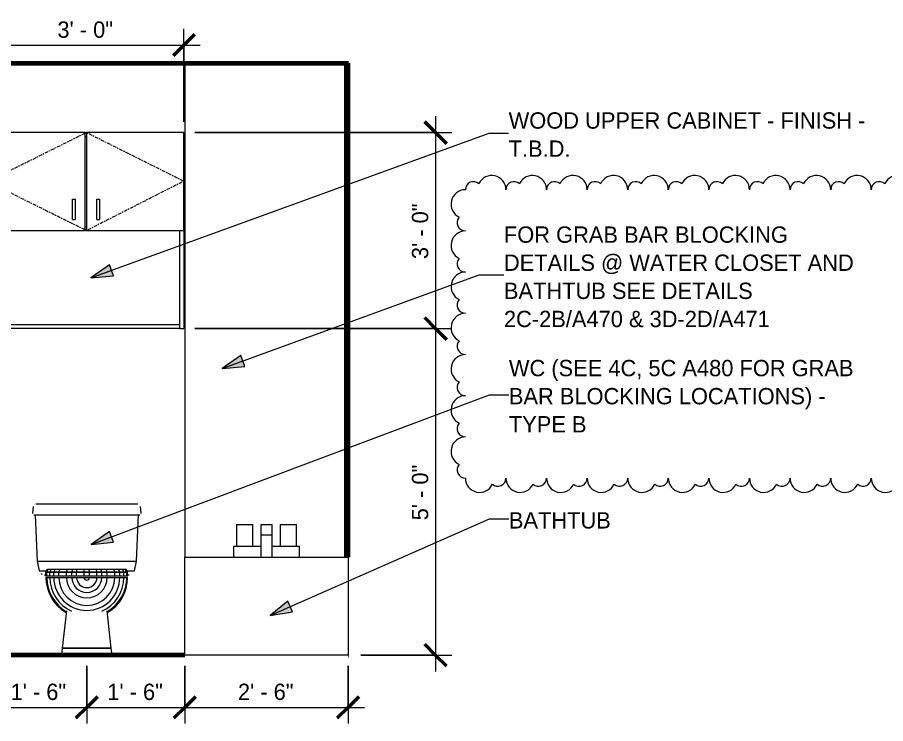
# Model space of a CAD drawing. Header units: inches. Extents: x -3861 to -1440, y -29 to 12117.
# Drawn here: x -1773.5 to -1614.1, y -12.6 to 117.2 of the extents above; entities that cross this region are included whole.
import ezdxf

# ---------------------------------------------------------------- set-up
doc = ezdxf.new("R2010")
doc.units = ezdxf.units.IN
doc.header["$MEASUREMENT"] = 0
doc.linetypes.add('Center', pattern=[1.25, 0.25, -0.1875, 0.625, -0.1875])
for name, color, linetype, lineweight in [('0-6', 130, 'Continuous', 5), ('A-ANNO-DIMS', 211, 'Continuous', 9), ('A-ANNO-DIMS-32', 211, 'Continuous', 9), ('A-ANNO-NOTE', 131, 'Continuous', 9), ('A-FLOR-2', 7, 'Continuous', 70), ('A-WALL', 113, 'Continuous', 18), ('A-WALL-3', 113, 'Continuous', 70), ('G-ANNO-REVC', 71, 'Continuous', 20), ('G-ANNO-TEXT', 231, 'Continuous', 9), ('I-WALL-1', 7, 'Continuous', 70), ('P-SANR-FIXT', 6, 'Continuous', 9), ('Q-CASE', 31, 'Continuous', 9), ('Q-CASE-2', 31, 'Center', 9)]:
    doc.layers.add(name, color=color, linetype=linetype, lineweight=lineweight)
doc.styles.add('Century Gothic', font='ufonts.com_century-gothic.ttf', dxfattribs={"height": 3})
doc.dimstyles.new('OD_1__HACK_1', dxfattribs={"dimscale": 12, "dimtxt": 3.132505, "dimasz": 0.333333, "dimexe": 0.25, "dimexo": 0.166667, "dimgap": 0.041667, "dimtad": 1, "dimdec": 0, "dimzin": 3, "dimdsep": 46, "dimlunit": 4, "dimtxsty": 'Century Gothic', "dimblk1": 'OBLIQUE', "dimblk2": 'OBLIQUE', "dimsah": 1, "dimcen": 0.09, "dimdle": 0.25, "dimazin": 0, "dimtfac": 1, "dimtdec": 4, "dimtix": 1, "dimtmove": 0, "dimatfit": 3, "dimfxl": 1, "dimtvp": 1, "dimtfill": 1, "dimfrac": 2, "dimtolj": 1, "dimtzin": 0, "dimarcsym": 2})
doc.dimstyles.new('OD_1__HACK_2', dxfattribs={"dimscale": 12, "dimtxt": 3.132505, "dimasz": 0.333333, "dimexe": 0.25, "dimexo": 0.166667, "dimgap": 0.041667, "dimtad": 1, "dimdec": 0, "dimzin": 3, "dimdsep": 46, "dimlunit": 4, "dimtxsty": 'Century Gothic', "dimblk1": 'OBLIQUE', "dimblk2": 'OBLIQUE', "dimsah": 1, "dimcen": 0.09, "dimdle": 0.25, "dimazin": 0, "dimtfac": 1, "dimtdec": 4, "dimtix": 1, "dimtmove": 0, "dimatfit": 3, "dimfxl": 1, "dimtvp": 1, "dimtfill": 1, "dimfrac": 2, "dimtolj": 1, "dimtzin": 0, "dimarcsym": 2})

# ---------------------------------------------------------------- blocks, each defined once
blk = doc.blocks.new('CTR - 1st Phase - Shell_rvt-9-1ST FLOOR - 1BD B_ C - ADA TYPE B - OPTION A - BATH LAV WALL')
at = {"layer": 'A-FLOR-2'}
for p, q in [((-10586.56, 108.75), (-10458.05, 108.75)), ((-10488.13, 0), (-10586.56, 0)), ((-10458.05, 0), (-10458.13, 0))]:
    blk.add_line(p, q, dxfattribs=at)
blk = doc.blocks.new('CTR - 1st Phase - Common Walls_rvt-8-1ST FLOOR - 1BD B_ C - ADA TYPE B - OPTION A - BATH LAV WALL')
at = {"layer": 'I-WALL-1'}
for p, q in [((-10458.16, 108.76), (-10458.16, 18)), ((-10458.13, 0), (-10458.05, 0))]:
    blk.add_line(p, q, dxfattribs=at)
blk = doc.blocks.new('Toilet-Domestic-3D - Toilet-Domestic-3D-1352612-1ST FLOOR - 1BD B_ C - ADA TYPE B - OPTION A - BATH LAV WALL')
at = {"layer": 'P-SANR-FIXT'}
for p, q in [((-10516, 27.29), (-10516.11, 26.02)), ((-10515.13, 27.75), (-10515.13, 27.72)), ((-10499.88, 27.75), (-10512.38, 27.75)), ((-10496.15, 26.02), (-10496.27, 27.29)), ((-10515.63, 25.75), (-10515.24, 17.25)), ((-10512.38, 25.75), (-10499.88, 25.75)), ((-10497.02, 17.25), (-10496.63, 25.75)), ((-10515.24, 17.25), (-10514.88, 15.49)), ((-10515.24, 17.25), (-10512.38, 17.25)), ((-10512.38, 17.25), (-10499.88, 17.25)), ((-10499.88, 17.25), (-10497.02, 17.25)), ((-10497.38, 15.49), (-10497.02, 17.25)), ((-10514.88, 15.49), (-10513.52, 15.49)), ((-10513.63, 15.25), (-10513.38, 15.75)), ((-10513.63, 15.25), (-10513.46, 15.25)), ((-10513.63, 14.5), (-10513.63, 15.25)), ((-10513.46, 15.24), (-10513.63, 15.24)), ((-10513.46, 14.5), (-10513.63, 14.5)), ((-10512.92, 15.24), (-10513.46, 15.24)), ((-10513.46, 14.5), (-10513.46, 15.24)), ((-10512.92, 14.5), (-10513.46, 14.5)), ((-10513.45, 15.25), (-10513.21, 15.75)), ((-10513.45, 15.25), (-10512.92, 15.25)), ((-10513.38, 15.75), (-10513.21, 15.75)), ((-10513.21, 15.75), (-10512.68, 15.75)), ((-10512.92, 15.25), (-10512.68, 15.75)), ((-10512.92, 15.25), (-10512.19, 15.25)), ((-10512.92, 14.5), (-10512.92, 15.25)), ((-10512.19, 15.24), (-10512.92, 15.24)), ((-10512.19, 14.5), (-10512.92, 14.5)), ((-10512.68, 15.75), (-10511.96, 15.75)), ((-10512.19, 15.25), (-10511.96, 15.75)), ((-10512.19, 15.25), (-10511.26, 15.25)), ((-10512.19, 14.5), (-10512.19, 15.25)), ((-10511.26, 15.24), (-10512.19, 15.24)), ((-10511.26, 14.5), (-10512.19, 14.5)), ((-10511.96, 15.75), (-10511.04, 15.75)), ((-10511.26, 15.25), (-10511.04, 15.75)), ((-10511.26, 15.25), (-10509.87, 15.25)), ((-10509.87, 15.24), (-10511.26, 15.24)), ((-10511.26, 14.5), (-10511.26, 15.24)), ((-10509.87, 14.5), (-10511.26, 14.5)), ((-10511.04, 15.75), (-10509.68, 15.75)), ((-10509.87, 15.25), (-10509.68, 15.75)), ((-10509.87, 15.25), (-10508.87, 15.25)), ((-10508.87, 15.24), (-10509.87, 15.24)), ((-10509.87, 14.5), (-10509.87, 15.24)), ((-10508.87, 14.5), (-10509.87, 14.5)), ((-10509.68, 15.75), (-10508.72, 15.75)), ((-10508.87, 15.25), (-10508.72, 15.75)), ((-10508.87, 15.25), (-10508, 15.25)), ((-10508.87, 14.5), (-10508.87, 15.25)), ((-10508, 15.24), (-10508.87, 15.24)), ((-10508, 14.5), (-10508.87, 14.5)), ((-10508.72, 15.75), (-10507.9, 15.75)), ((-10508, 15.25), (-10507.9, 15.75)), ((-10508, 15.25), (-10506.63, 15.25)), ((-10506.63, 15.24), (-10508, 15.24)), ((-10508, 14.5), (-10508, 15.24)), ((-10506.63, 14.5), (-10508, 14.5)), ((-10507.9, 15.75), (-10506.59, 15.75)), ((-10506.63, 15.25), (-10506.59, 15.75)), ((-10506.63, 15.25), (-10505.63, 15.25)), ((-10505.63, 15.24), (-10506.63, 15.24)), ((-10506.63, 14.5), (-10506.63, 15.24)), ((-10505.63, 14.5), (-10506.63, 14.5)), ((-10506.59, 15.75), (-10505.67, 15.75)), ((-10505.63, 15.25), (-10505.67, 15.75)), ((-10505.67, 15.75), (-10504.36, 15.75)), ((-10505.63, 15.25), (-10504.26, 15.25)), ((-10504.26, 15.24), (-10505.63, 15.24)), ((-10505.63, 14.5), (-10505.63, 15.24)), ((-10504.26, 14.5), (-10505.63, 14.5)), ((-10504.26, 15.25), (-10504.36, 15.75)), ((-10504.36, 15.75), (-10503.54, 15.75)), ((-10504.26, 15.25), (-10503.39, 15.25)), ((-10504.26, 14.5), (-10504.26, 15.25)), ((-10503.39, 15.24), (-10504.26, 15.24)), ((-10503.39, 14.5), (-10504.26, 14.5)), ((-10503.39, 15.25), (-10503.54, 15.75)), ((-10503.54, 15.75), (-10502.58, 15.75)), ((-10503.39, 15.25), (-10502.39, 15.25)), ((-10503.39, 14.5), (-10503.39, 15.25)), ((-10502.39, 15.24), (-10503.39, 15.24)), ((-10502.39, 14.5), (-10503.39, 14.5)), ((-10502.39, 15.25), (-10502.58, 15.75)), ((-10502.58, 15.75), (-10501.22, 15.75)), ((-10502.39, 15.25), (-10501.01, 15.25)), ((-10502.39, 14.5), (-10502.39, 15.25)), ((-10501, 15.24), (-10502.39, 15.24)), ((-10501, 14.5), (-10502.39, 14.5)), ((-10501.01, 15.25), (-10501.22, 15.75)), ((-10501.22, 15.75), (-10500.3, 15.75)), ((-10501, 15.25), (-10500.07, 15.25)), ((-10500.07, 15.24), (-10501, 15.24)), ((-10501, 14.5), (-10501, 15.24)), ((-10500.07, 14.5), (-10501, 14.5)), ((-10500.07, 15.25), (-10500.3, 15.75)), ((-10500.3, 15.75), (-10499.58, 15.75)), ((-10500.07, 15.25), (-10499.34, 15.25)), ((-10500.07, 14.5), (-10500.07, 15.25)), ((-10499.34, 15.24), (-10500.07, 15.24)), ((-10499.34, 14.5), (-10500.07, 14.5)), ((-10499.34, 15.25), (-10499.58, 15.75)), ((-10499.58, 15.75), (-10499.05, 15.75)), ((-10499.34, 15.25), (-10498.8, 15.25)), ((-10498.8, 15.24), (-10499.34, 15.24)), ((-10499.34, 14.5), (-10499.34, 15.24)), ((-10498.8, 14.5), (-10499.34, 14.5)), ((-10498.81, 15.25), (-10499.05, 15.75)), ((-10499.05, 15.75), (-10498.88, 15.75)), ((-10498.63, 15.25), (-10498.88, 15.75)), ((-10498.8, 15.25), (-10498.63, 15.25)), ((-10498.8, 14.5), (-10498.8, 15.25)), ((-10498.63, 15.24), (-10498.8, 15.24)), ((-10498.63, 14.5), (-10498.8, 14.5)), ((-10498.74, 15.49), (-10497.38, 15.49)), ((-10498.63, 14.5), (-10498.63, 15.25)), ((-10513.63, 14.25), (-10513.46, 14.25)), ((-10513.46, 14.25), (-10512.92, 14.25)), ((-10512.92, 14.25), (-10512.19, 14.25)), ((-10512.19, 14.25), (-10511.26, 14.25)), ((-10511.26, 14.25), (-10509.87, 14.25)), ((-10509.87, 14.25), (-10508.87, 14.25)), ((-10508.87, 14.25), (-10508, 14.25)), ((-10508, 14.25), (-10506.63, 14.25)), ((-10506.63, 14.25), (-10506.13, 14.25)), ((-10506.13, 14.25), (-10505.63, 14.25)), ((-10505.63, 14.25), (-10504.26, 14.25)), ((-10504.26, 14.25), (-10503.39, 14.25)), ((-10503.39, 14.25), (-10502.39, 14.25)), ((-10502.39, 14.25), (-10501, 14.25)), ((-10501, 14.25), (-10500.07, 14.25)), ((-10500.07, 14.25), (-10499.34, 14.25)), ((-10499.34, 14.25), (-10498.8, 14.25)), ((-10498.8, 14.25), (-10498.63, 14.25)), ((-10509.88, 8.12), (-10510.63, 1.25)), ((-10509, 8.12), (-10509.02, 8.12)), ((-10503.24, 8.12), (-10503.26, 8.12)), ((-10501.63, 1.25), (-10502.38, 8.12)), ((-10510.63, 1.25), (-10510.77, 0)), ((-10510.41, 1.25), (-10510.63, 1.25)), ((-10510.63, 1.25), (-10510.41, 1.25)), ((-10509.77, 1.25), (-10510.41, 1.25)), ((-10510.41, 1.25), (-10509.77, 1.25)), ((-10508.78, 1.25), (-10509.77, 1.25)), ((-10509.77, 1.25), (-10508.78, 1.25)), ((-10507.52, 1.25), (-10508.78, 1.25)), ((-10508.78, 1.25), (-10507.52, 1.25)), ((-10506.13, 1.25), (-10507.52, 1.25)), ((-10507.52, 1.25), (-10506.13, 1.25)), ((-10504.74, 1.25), (-10506.13, 1.25)), ((-10506.13, 1.25), (-10501.85, 1.25)), ((-10503.49, 1.25), (-10504.74, 1.25)), ((-10502.49, 1.25), (-10503.49, 1.25)), ((-10501.85, 1.25), (-10502.49, 1.25)), ((-10501.63, 1.25), (-10501.85, 1.25)), ((-10501.85, 1.25), (-10501.63, 1.25)), ((-10501.49, 0), (-10501.63, 1.25))]:
    blk.add_line(p, q, dxfattribs=at)
at = {"layer": 'P-SANR-FIXT', "flags": 128}
for points in [[(-10512.38, 27.75), (-10512.5, 27.75), (-10512.63, 27.75), (-10512.75, 27.75), (-10512.88, 27.75), (-10513, 27.75), (-10513.12, 27.75), (-10513.24, 27.75), (-10513.36, 27.75), (-10513.48, 27.75), (-10513.59, 27.75), (-10513.71, 27.75), (-10513.82, 27.75), (-10513.93, 27.75), (-10514.04, 27.75), (-10514.14, 27.75), (-10514.24, 27.75), (-10514.34, 27.75), (-10514.44, 27.75), (-10514.53, 27.75), (-10514.62, 27.75), (-10514.7, 27.75), (-10514.78, 27.75), (-10514.86, 27.75), (-10514.93, 27.75), (-10515, 27.75), (-10515.07, 27.75), (-10515.13, 27.75), (-10515.19, 27.75), (-10515.24, 27.75), (-10515.29, 27.75), (-10515.33, 27.75), (-10515.37, 27.75), (-10515.4, 27.75), (-10515.43, 27.75), (-10515.45, 27.75), (-10515.47, 27.75), (-10515.48, 27.75), (-10515.49, 27.75), (-10515.5, 27.75), (-10515.5, 27.75)], [(-10496.76, 27.75), (-10496.77, 27.75), (-10496.77, 27.75), (-10496.79, 27.75), (-10496.8, 27.75), (-10496.83, 27.75), (-10496.85, 27.75), (-10496.88, 27.75), (-10496.92, 27.75), (-10496.96, 27.75), (-10497.01, 27.75), (-10497.06, 27.75), (-10497.12, 27.75), (-10497.18, 27.75), (-10497.24, 27.75), (-10497.31, 27.75), (-10497.38, 27.75), (-10497.46, 27.75), (-10497.54, 27.75), (-10497.62, 27.75), (-10497.71, 27.75), (-10497.8, 27.75), (-10497.89, 27.75), (-10497.99, 27.75), (-10498.09, 27.75), (-10498.2, 27.75), (-10498.3, 27.75), (-10498.41, 27.75), (-10498.52, 27.75), (-10498.64, 27.75), (-10498.75, 27.75), (-10498.87, 27.75), (-10498.99, 27.75), (-10499.11, 27.75), (-10499.23, 27.75), (-10499.35, 27.75), (-10499.47, 27.75), (-10499.6, 27.75), (-10499.72, 27.75), (-10499.85, 27.75), (-10499.88, 27.75)], [(-10515.86, 25.75), (-10515.85, 25.75), (-10515.85, 25.75), (-10515.83, 25.75), (-10515.81, 25.75), (-10515.79, 25.75), (-10515.76, 25.75), (-10515.72, 25.75), (-10515.68, 25.75), (-10515.63, 25.75), (-10515.58, 25.75), (-10515.53, 25.75), (-10515.46, 25.75), (-10515.4, 25.75), (-10515.33, 25.75), (-10515.25, 25.75), (-10515.17, 25.75), (-10515.08, 25.75), (-10514.99, 25.75), (-10514.9, 25.75), (-10514.8, 25.75), (-10514.7, 25.75), (-10514.6, 25.75), (-10514.49, 25.75), (-10514.37, 25.75), (-10514.26, 25.75), (-10514.14, 25.75), (-10514.02, 25.75), (-10513.9, 25.75), (-10513.77, 25.75), (-10513.64, 25.75), (-10513.51, 25.75), (-10513.38, 25.75), (-10513.24, 25.75), (-10513.11, 25.75), (-10512.97, 25.75), (-10512.83, 25.75), (-10512.7, 25.75), (-10512.56, 25.75), (-10512.42, 25.75), (-10512.38, 25.75)], [(-10499.88, 25.75), (-10499.74, 25.75), (-10499.6, 25.75), (-10499.46, 25.75), (-10499.33, 25.75), (-10499.19, 25.75), (-10499.05, 25.75), (-10498.92, 25.75), (-10498.79, 25.75), (-10498.66, 25.75), (-10498.53, 25.75), (-10498.4, 25.75), (-10498.27, 25.75), (-10498.15, 25.75), (-10498.03, 25.75), (-10497.92, 25.75), (-10497.8, 25.75), (-10497.69, 25.75), (-10497.59, 25.75), (-10497.48, 25.75), (-10497.39, 25.75), (-10497.29, 25.75), (-10497.2, 25.75), (-10497.11, 25.75), (-10497.03, 25.75), (-10496.95, 25.75), (-10496.88, 25.75), (-10496.81, 25.75), (-10496.75, 25.75), (-10496.69, 25.75), (-10496.64, 25.75), (-10496.59, 25.75), (-10496.55, 25.75), (-10496.51, 25.75), (-10496.48, 25.75), (-10496.45, 25.75), (-10496.43, 25.75), (-10496.42, 25.75), (-10496.41, 25.75), (-10496.4, 25.75), (-10496.4, 25.75)], [(-10513.92, 14.75), (-10513.92, 14.75), (-10513.91, 14.75), (-10513.91, 14.75), (-10513.9, 14.75), (-10513.89, 14.75), (-10513.87, 14.75), (-10513.86, 14.75), (-10513.84, 14.75), (-10513.82, 14.75), (-10513.8, 14.75), (-10513.77, 14.75), (-10513.74, 14.75), (-10513.71, 14.75), (-10513.68, 14.75), (-10513.65, 14.75), (-10513.63, 14.75)], [(-10498.62, 14.75), (-10498.59, 14.75), (-10498.55, 14.75), (-10498.52, 14.75), (-10498.5, 14.75), (-10498.47, 14.75), (-10498.45, 14.75), (-10498.43, 14.75), (-10498.41, 14.75), (-10498.39, 14.75), (-10498.38, 14.75), (-10498.36, 14.75), (-10498.36, 14.75), (-10498.35, 14.75), (-10498.34, 14.75), (-10498.34, 14.75), (-10498.34, 14.75)]]:
    blk.add_lwpolyline(points, dxfattribs=at)
at = {"layer": 'P-SANR-FIXT'}
for radius, start, end in [(7.5, 180, 239.5183), (7.33, 180, 239.6408), (6.79, 180, 245.7328), (6.06, 180, 0), (5.13, 180, 0), (3.74, 180, 0), (2.74, 180, 0), (1.87, 180, 0), (0.5, 180, 0), (6.79, 294.2672, 0), (7.33, 300.3592, 0), (7.5, 300.4817, 0)]:
    blk.add_arc((-10506.13, 14.25), radius, start, end, dxfattribs=at)
blk.add_open_spline([(-10514.53, 14.96), (-10514.5, 14.93), (-10514.44, 14.89), (-10514.37, 14.86), (-10514.34, 14.84)], degree=3, dxfattribs=at)
blk = doc.blocks.new('Bath Tub - Maestro - 60_x30_-1352617-1ST FLOOR - 1BD B_ C - ADA TYPE B - OPTION A - BATH LAV WALL')
at = {"layer": 'P-SANR-FIXT'}
for p, q in [((-10478.63, 24), (-10478.63, 20)), ((-10478.63, 24), (-10477.13, 24)), ((-10477.13, 24), (-10475.63, 24)), ((-10475.63, 20), (-10475.63, 24)), ((-10474.13, 22), (-10474.13, 24)), ((-10474.13, 24), (-10472.13, 24)), ((-10472.13, 24), (-10472.13, 22)), ((-10470.63, 24), (-10470.63, 20)), ((-10470.63, 24), (-10469.13, 24)), ((-10469.13, 24), (-10467.63, 24)), ((-10467.63, 20), (-10467.63, 24)), ((-10474.13, 18), (-10474.13, 22)), ((-10472.13, 22), (-10474.13, 22)), ((-10472.13, 22), (-10472.13, 18)), ((-10479.13, 20), (-10474.13, 20)), ((-10479.13, 18), (-10479.13, 20)), ((-10472.13, 20), (-10467.13, 20)), ((-10467.13, 20), (-10467.13, 18)), ((-10488.13, 18), (-10458.13, 18)), ((-10488.13, 0), (-10488.13, 18)), ((-10458.13, 18), (-10458.13, 0)), ((-10458.13, 0), (-10488.13, 0))]:
    blk.add_line(p, q, dxfattribs=at)
blk = doc.blocks.new('300 Series Wall Hung Cabinet_326 - 36_-2909953-1ST FLOOR - 1BD B_ C - ADA TYPE B - OPTION A - BATH LAV WALL')
at = {"layer": 'Q-CASE'}
for p, q in [((-10506.41, 96), (-10524.29, 96)), ((-10524.29, 96), (-10524.29, 78)), ((-10506.41, 78), (-10506.41, 96)), ((-10506.41, 96), (-10506.16, 96)), ((-10488.29, 96), (-10506.16, 96)), ((-10506.16, 96), (-10506.16, 78)), ((-10488.29, 78), (-10488.29, 96)), ((-10506.16, 95.25), (-10506.41, 95.25)), ((-10508.78, 83.75), (-10508.29, 83.75)), ((-10508.78, 80), (-10508.78, 83.75)), ((-10508.29, 83.75), (-10508.29, 80)), ((-10504.28, 83.75), (-10503.79, 83.75)), ((-10504.28, 80), (-10504.28, 83.75)), ((-10503.79, 83.75), (-10503.79, 80)), ((-10508.78, 80), (-10508.29, 80)), ((-10504.28, 80), (-10503.79, 80)), ((-10506.41, 78.75), (-10506.16, 78.75)), ((-10524.29, 78), (-10506.41, 78)), ((-10524.29, 60), (-10524.29, 78)), ((-10523.54, 78), (-10523.54, 60)), ((-10506.16, 78), (-10506.41, 78)), ((-10506.16, 78), (-10488.29, 78)), ((-10489.04, 60), (-10489.04, 78)), ((-10488.29, 78), (-10488.29, 60)), ((-10523.54, 60.75), (-10489.04, 60.75)), ((-10523.54, 60.75), (-10523.54, 60)), ((-10489.04, 60), (-10489.04, 60.75)), ((-10524.29, 60), (-10523.54, 60)), ((-10489.04, 60), (-10523.54, 60)), ((-10489.04, 60), (-10488.29, 60))]:
    blk.add_line(p, q, dxfattribs=at)
at = {"layer": 'Q-CASE-2'}
for p, q in [((-10506.16, 96), (-10524.29, 87)), ((-10506.16, 96), (-10488.29, 87.08)), ((-10524.29, 87), (-10506.16, 78)), ((-10488.29, 87.08), (-10506.16, 78))]:
    blk.add_line(p, q, dxfattribs=at)
blk = doc.blocks.new('DIMBLOCK90-1ST FLOOR - 1BD B_ C - ADA TYPE B - OPTION A - BATH LAV WALL')
at = {"layer": 'A-ANNO-DIMS-32'}
for p, q in [((-1778.32, -2), (-1778.32, -12.61)), ((-1778.32, -9.61), (-1778.32, -2)), ((-1760.79, -2), (-1760.79, -12.61)), ((-1760.79, -9.61), (-1760.79, -2)), ((-1778.32, -9.61), (-1760.79, -9.61))]:
    blk.add_line(p, q, dxfattribs=at)
at = {"layer": 'A-ANNO-DIMS-32', "lineweight": 50}
for p, q in [((-1778.32, -9.61), (-1776.32, -7.61)), ((-1760.79, -9.61), (-1758.79, -7.61)), ((-1778.32, -9.61), (-1780.32, -11.61)), ((-1760.79, -9.61), (-1762.79, -11.61))]:
    blk.add_line(p, q, dxfattribs=at)
at = {"layer": 'A-ANNO-DIMS-32', "color": 0, "insert": (-1774.8, -5.26), "char_height": 3, "width": 12.5897, "attachment_point": 1, "line_spacing_factor": 0.984502, "style": 'Century Gothic', "bg_fill": 3, "box_fill_scale": 1.25, "bg_fill_color": 256, "bg_fill_true_color": 13158600, "bg_fill_transparency": 0}
blk.add_mtext('1\' - 6"', dxfattribs=at)
blk = doc.blocks.new('_Oblique')
at = {"color": 0, "linetype": 'ByBlock', "lineweight": -2}
blk.add_line((-0.5, -0.5), (0.5, 0.5), dxfattribs=at)
blk = doc.blocks.new('DIMBLOCK91-1ST FLOOR - 1BD B_ C - ADA TYPE B - OPTION A - BATH LAV WALL')
at = {"layer": 'A-ANNO-DIMS-32'}
for p, q in [((-1760.79, -2), (-1760.79, -12.61)), ((-1760.79, -9.61), (-1760.79, -2)), ((-1742.79, -2), (-1742.79, -12.61)), ((-1742.79, -9.61), (-1742.79, -2)), ((-1760.79, -9.61), (-1742.79, -9.61))]:
    blk.add_line(p, q, dxfattribs=at)
at = {"layer": 'A-ANNO-DIMS-32', "lineweight": 50}
for p, q in [((-1760.79, -9.61), (-1758.79, -7.61)), ((-1742.79, -9.61), (-1740.79, -7.61)), ((-1760.79, -9.61), (-1762.79, -11.61)), ((-1742.79, -9.61), (-1744.79, -11.61))]:
    blk.add_line(p, q, dxfattribs=at)
at = {"layer": 'A-ANNO-DIMS-32', "color": 0, "insert": (-1757.03, -5.26), "char_height": 3, "width": 12.5897, "attachment_point": 1, "line_spacing_factor": 0.984502, "style": 'Century Gothic', "bg_fill": 3, "box_fill_scale": 1.25, "bg_fill_color": 256, "bg_fill_true_color": 13158600, "bg_fill_transparency": 0}
blk.add_mtext('1\' - 6"', dxfattribs=at)
blk = doc.blocks.new('DIMBLOCK92-1ST FLOOR - 1BD B_ C - ADA TYPE B - OPTION A - BATH LAV WALL')
at = {"layer": 'A-ANNO-DIMS-32'}
for p, q in [((-1742.79, -2), (-1742.79, -12.61)), ((-1742.79, -9.61), (-1742.79, -2)), ((-1712.79, -2), (-1712.79, -12.61)), ((-1712.79, -9.61), (-1712.79, -2)), ((-1742.79, -9.61), (-1709.79, -9.61))]:
    blk.add_line(p, q, dxfattribs=at)
at = {"layer": 'A-ANNO-DIMS-32', "lineweight": 50}
for p, q in [((-1742.79, -9.61), (-1740.79, -7.61)), ((-1712.79, -9.61), (-1710.79, -7.61)), ((-1742.79, -9.61), (-1744.79, -11.61)), ((-1712.79, -9.61), (-1714.79, -11.61))]:
    blk.add_line(p, q, dxfattribs=at)
at = {"layer": 'A-ANNO-DIMS-32', "color": 0, "insert": (-1733.03, -5.26), "char_height": 3, "width": 12.5897, "attachment_point": 1, "line_spacing_factor": 0.984502, "style": 'Century Gothic', "bg_fill": 3, "box_fill_scale": 1.25, "bg_fill_color": 256, "bg_fill_true_color": 13158600, "bg_fill_transparency": 0}
blk.add_mtext('2\' - 6"', dxfattribs=at)
blk = doc.blocks.new('DIMBLOCK93-1ST FLOOR - 1BD B_ C - ADA TYPE B - OPTION A - BATH LAV WALL')
at = {"layer": 'A-ANNO-DIMS-32'}
for p, q in [((-1696.72, 99), (-1696.72, 60)), ((-1740.95, 96), (-1693.72, 96)), ((-1696.72, 96), (-1740.95, 96)), ((-1740.95, 60), (-1693.72, 60)), ((-1696.72, 60), (-1740.95, 60))]:
    blk.add_line(p, q, dxfattribs=at)
at = {"layer": 'A-ANNO-DIMS-32', "lineweight": 50}
for p, q in [((-1696.72, 96), (-1698.72, 98)), ((-1696.72, 96), (-1694.72, 94)), ((-1696.72, 60), (-1698.72, 62)), ((-1696.72, 60), (-1694.72, 58))]:
    blk.add_line(p, q, dxfattribs=at)
at = {"layer": 'A-ANNO-DIMS-32', "color": 0, "insert": (-1701.07, 72.75), "char_height": 3, "width": 12.5897, "attachment_point": 1, "rotation": 90, "line_spacing_factor": 0.984502, "style": 'Century Gothic', "bg_fill": 3, "box_fill_scale": 1.25, "bg_fill_color": 256, "bg_fill_true_color": 13158600, "bg_fill_transparency": 0}
blk.add_mtext('3\' - 0"', dxfattribs=at)
blk = doc.blocks.new('DIMBLOCK94-1ST FLOOR - 1BD B_ C - ADA TYPE B - OPTION A - BATH LAV WALL')
at = {"layer": 'A-ANNO-DIMS-32', "lineweight": 50}
for p, q in [((-1696.72, 60), (-1698.72, 62)), ((-1696.72, 60), (-1694.72, 58)), ((-1696.72, 0), (-1698.72, 2)), ((-1696.72, 0), (-1694.72, -2))]:
    blk.add_line(p, q, dxfattribs=at)
at = {"layer": 'A-ANNO-DIMS-32'}
for p, q in [((-1740.95, 60), (-1693.72, 60)), ((-1696.72, 60), (-1740.95, 60)), ((-1696.72, 60), (-1696.72, -3)), ((-1710.48, 0), (-1693.72, 0)), ((-1696.72, 0), (-1710.48, 0))]:
    blk.add_line(p, q, dxfattribs=at)
at = {"layer": 'A-ANNO-DIMS-32', "color": 0, "insert": (-1701.07, 24.75), "char_height": 3, "width": 12.5897, "attachment_point": 1, "rotation": 90, "line_spacing_factor": 0.984502, "style": 'Century Gothic', "bg_fill": 3, "box_fill_scale": 1.25, "bg_fill_color": 256, "bg_fill_true_color": 13158600, "bg_fill_transparency": 0}
blk.add_mtext('5\' - 0"', dxfattribs=at)
blk = doc.blocks.new('DIMBLOCK97-1ST FLOOR - 1BD B_ C - ADA TYPE B - OPTION A - BATH LAV WALL')
at = {"layer": 'A-ANNO-DIMS-32'}
for p, q in [((-1778.95, 98), (-1778.95, 115.07)), ((-1742.95, 98), (-1742.95, 115.07)), ((-1778.95, 112.07), (-1739.95, 112.07)), ((-1778.95, 112.07), (-1778.95, 98)), ((-1742.95, 112.07), (-1742.95, 98))]:
    blk.add_line(p, q, dxfattribs=at)
at = {"layer": 'A-ANNO-DIMS-32', "lineweight": 50}
for p, q in [((-1778.95, 112.07), (-1776.95, 114.07)), ((-1742.95, 112.07), (-1740.95, 114.07)), ((-1778.95, 112.07), (-1780.95, 110.07)), ((-1742.95, 112.07), (-1744.95, 110.07))]:
    blk.add_line(p, q, dxfattribs=at)
at = {"layer": 'A-ANNO-DIMS-32', "color": 0, "insert": (-1766.19, 116.42), "char_height": 3, "width": 12.5897, "attachment_point": 1, "line_spacing_factor": 0.984502, "style": 'Century Gothic', "bg_fill": 3, "box_fill_scale": 1.25, "bg_fill_color": 256, "bg_fill_true_color": 13158600, "bg_fill_transparency": 0}
blk.add_mtext('3\' - 0"', dxfattribs=at)
blk = doc.blocks.new('Family - ___-3235371-1ST FLOOR - 1BD B_ C - ADA TYPE B - OPTION A - BATH LAV WALL')
at = {"layer": 'G-ANNO-REVC'}
for centre, radius, start, end in [((-10431.74, 85.5), 2.61, 0, 154.7912), ((-10424.28, 85.5), 2.61, 0, 154.7912), ((-10416.83, 85.5), 2.61, 0, 154.7912), ((-10409.37, 85.5), 2.61, 0, 154.7912), ((-10401.92, 85.5), 2.61, 0, 154.7912), ((-10394.47, 85.5), 2.61, 0, 154.7912), ((-10387.01, 85.5), 2.61, 0, 154.7912), ((-10379.56, 85.5), 2.61, 0, 154.7912), ((-10372.1, 85.5), 2.61, 0, 154.7912), ((-10364.65, 85.5), 2.61, 0, 154.7912), ((-10357.19, 85.5), 2.61, 0, 154.7912), ((-10435.09, 85.5), 1.49, 48.1897, 180), ((-10427.64, 85.5), 1.49, 48.1897, 180), ((-10420.18, 85.5), 1.49, 48.1897, 180), ((-10412.73, 85.5), 1.49, 48.1897, 180), ((-10405.27, 85.5), 1.49, 48.1897, 180), ((-10397.82, 85.5), 1.49, 48.1897, 180), ((-10390.37, 85.5), 1.49, 48.1897, 180), ((-10382.91, 85.5), 1.49, 48.1897, 180), ((-10375.46, 85.5), 1.49, 48.1897, 180), ((-10368, 85.5), 1.49, 48.1897, 180), ((-10360.55, 85.5), 1.49, 48.1897, 180), ((-10436.58, 82.85), 2.65, 90, 244.7912), ((-10354.58, 83.99), 1.51, 318.1897, 90), ((-10354.58, 80.58), 2.65, 270, 64.7912), ((-10436.58, 79.45), 1.51, 138.1897, 270), ((-10436.58, 75.28), 2.65, 90, 244.7912), ((-10354.58, 76.42), 1.51, 318.1897, 90), ((-10354.58, 73.01), 2.65, 270, 64.7912), ((-10436.58, 71.88), 1.51, 138.1897, 270), ((-10436.58, 67.71), 2.65, 90, 244.7912), ((-10354.58, 68.85), 1.51, 318.1897, 90), ((-10354.58, 65.44), 2.65, 270, 64.7912), ((-10436.58, 64.3), 1.51, 138.1897, 270), ((-10436.58, 60.14), 2.65, 90, 244.7912), ((-10354.58, 61.28), 1.51, 318.1897, 90), ((-10354.58, 57.87), 2.65, 270, 64.7912), ((-10436.58, 56.73), 1.51, 138.1897, 270), ((-10436.58, 52.57), 2.65, 90, 244.7912), ((-10354.58, 53.7), 1.51, 318.1897, 90), ((-10354.58, 50.3), 2.65, 270, 64.7912), ((-10436.58, 49.16), 1.51, 138.1897, 270), ((-10436.58, 45), 2.65, 90, 244.7912), ((-10354.58, 46.13), 1.51, 318.1897, 90), ((-10354.58, 42.73), 2.65, 270, 64.7912), ((-10436.58, 41.59), 1.51, 138.1897, 270), ((-10436.58, 37.43), 2.65, 90, 244.7912), ((-10354.58, 38.56), 1.51, 318.1897, 90), ((-10354.58, 35.15), 2.65, 270, 64.7912), ((-10436.58, 34.02), 1.51, 138.1897, 270), ((-10433.97, 32.5), 2.61, 180, 334.7912), ((-10430.62, 32.5), 1.49, 228.1897, 360), ((-10426.52, 32.5), 2.61, 180, 334.7912), ((-10423.17, 32.5), 1.49, 228.1897, 360), ((-10419.07, 32.5), 2.61, 180, 334.7912), ((-10415.71, 32.5), 1.49, 228.1897, 360), ((-10411.61, 32.5), 2.61, 180, 334.7912), ((-10408.26, 32.5), 1.49, 228.1897, 360), ((-10404.16, 32.5), 2.61, 180, 334.7912), ((-10400.8, 32.5), 1.49, 228.1897, 360), ((-10396.7, 32.5), 2.61, 180, 334.7912), ((-10393.35, 32.5), 1.49, 228.1897, 360), ((-10389.25, 32.5), 2.61, 180, 334.7912), ((-10385.89, 32.5), 1.49, 228.1897, 360), ((-10381.79, 32.5), 2.61, 180, 334.7912), ((-10378.44, 32.5), 1.49, 228.1897, 360), ((-10374.34, 32.5), 2.61, 180, 334.7912), ((-10370.98, 32.5), 1.49, 228.1897, 360), ((-10366.88, 32.5), 2.61, 180, 334.7912), ((-10363.53, 32.5), 1.49, 228.1897, 360), ((-10359.43, 32.5), 2.61, 180, 334.7912), ((-10356.07, 32.5), 1.49, 228.1897, 360)]:
    blk.add_arc(centre, radius, start, end, dxfattribs=at)

msp = doc.modelspace()

# ---------------------------------------------------------------- hatches: boundary and pattern name
at = {"layer": 'A-ANNO-NOTE'}
msp.add_hatch(color=256, dxfattribs=at).paths.add_polyline_path([(-1735.91, 52.66), (-1731.79, 53.03), (-1732.52, 55.04)], flags=0)
at = {"layer": 'G-ANNO-TEXT'}
for points in [[(-1760.04, 69.31), (-1755.91, 69.67), (-1756.64, 71.69)], [(-1760, 20.31), (-1755.88, 20.72), (-1756.64, 22.72)], [(-1727.09, 7.29), (-1722.99, 7.92), (-1723.86, 9.88)]]:
    msp.add_hatch(color=256, dxfattribs=at).paths.add_polyline_path(points, flags=0)

# ---------------------------------------------------------------- linework, layer by layer
at = {"layer": 'A-ANNO-NOTE'}
for p, q in [((-1735.91, 52.66), (-1688.73, 69.88)), ((-1688.73, 69.88), (-1684.17, 69.88)), ((-1732.52, 55.04), (-1735.91, 52.66)), ((-1731.79, 53.03), (-1732.52, 55.04)), ((-1735.91, 52.66), (-1731.79, 53.03))]:
    msp.add_line(p, q, dxfattribs=at)
at = {"layer": 'A-WALL'}
msp.add_line((-1742.79, 108.75), (-1742.79, 18), dxfattribs=at)
at = {"layer": 'A-WALL-3'}
for p, q in [((-1713.16, 108.76), (-1713.16, 18)), ((-1712.79, 18), (-1712.79, 108.76))]:
    msp.add_line(p, q, dxfattribs=at)
at = {"layer": 'G-ANNO-TEXT'}
for p, q in [((-1686.87, 95.89), (-1683.3, 95.89)), ((-1756.64, 71.69), (-1760.04, 69.31)), ((-1755.91, 69.67), (-1756.64, 71.69)), ((-1760.04, 69.31), (-1755.91, 69.67)), ((-1760, 20.31), (-1686.83, 47.82)), ((-1686.83, 47.82), (-1683.26, 47.82)), ((-1727.09, 7.29), (-1686.83, 25)), ((-1686.83, 25), (-1683.26, 25)), ((-1756.64, 22.72), (-1760, 20.31)), ((-1755.88, 20.72), (-1756.64, 22.72)), ((-1760, 20.31), (-1755.88, 20.72)), ((-1723.86, 9.88), (-1727.09, 7.29)), ((-1722.99, 7.92), (-1723.86, 9.88)), ((-1727.09, 7.29), (-1722.99, 7.92))]:
    msp.add_line(p, q, dxfattribs=at)

# ---------------------------------------------------------------- block references
at = {"layer": '0-6'}
for name in ['CTR - 1st Phase - Shell_rvt-9-1ST FLOOR - 1BD B_ C - ADA TYPE B - OPTION A - BATH LAV WALL', 'CTR - 1st Phase - Common Walls_rvt-8-1ST FLOOR - 1BD B_ C - ADA TYPE B - OPTION A - BATH LAV WALL']:
    msp.add_blockref(name, (8745.34, 0), dxfattribs=at)
at = {"layer": 'P-SANR-FIXT'}
for name in ['Toilet-Domestic-3D - Toilet-Domestic-3D-1352612-1ST FLOOR - 1BD B_ C - ADA TYPE B - OPTION A - BATH LAV WALL', 'Bath Tub - Maestro - 60_x30_-1352617-1ST FLOOR - 1BD B_ C - ADA TYPE B - OPTION A - BATH LAV WALL']:
    msp.add_blockref(name, (8745.34, 0), dxfattribs=at)
at = {"layer": 'Q-CASE'}
msp.add_blockref('300 Series Wall Hung Cabinet_326 - 36_-2909953-1ST FLOOR - 1BD B_ C - ADA TYPE B - OPTION A - BATH LAV WALL', (8745.34, 0), dxfattribs=at)

# ---------------------------------------------------------------- texts
at = {"layer": 'A-ANNO-NOTE', "char_height": 3, "attachment_point": 1, "style": 'Century Gothic'}
for s, insert, width in [('FOR GRAB BAR BLOCKING', (-1684.17, 78.75), 65.044), ('DETAILS @ WATER CLOSET AND', (-1684.17, 73.59), 75.649), ('BATHTUB SEE DETAILS', (-1684.17, 68.42), 50.803), ('2C-2B/A470 & 3D-2D/A471', (-1684.17, 63.25), 65.145)]:
    msp.add_mtext(s, dxfattribs=dict(at, insert=insert, width=width))
at = {"layer": 'G-ANNO-TEXT', "char_height": 3, "attachment_point": 1, "style": 'Century Gothic'}
for s, insert, width in [('WOOD UPPER CABINET - FINISH -', (-1683.3, 99.72), 79.891), ('T.B.D.', (-1683.3, 94.55), 13.231), ('WC (SEE 4C, 5C A480 FOR GRAB', (-1683.26, 54.23), 79.285), ('BAR BLOCKING LOCATIONS) -', (-1683.26, 49.07), 73.427), ('TYPE B', (-1683.26, 43.9), 15.554), ('BATHTUB', (-1683.26, 26.25), 21.109)]:
    msp.add_mtext(s, dxfattribs=dict(at, insert=insert, width=width))

# ---------------------------------------------------------------- next in the draw order: dimensions: what is measured, and where the dimension line sits
at = {"layer": 'A-ANNO-DIMS'}
dim = msp.add_linear_dim(base=(-1696.72, 60), p1=(-1742.95, 96), p2=(-1742.95, 60), angle=90, dimstyle='OD_1__HACK_1', override={"dimpost": '<>', "dimfxl": 36}, dxfattribs=at)
dim.commit()
dim.dimension.update_dxf_attribs({"geometry": 'DIMBLOCK93-1ST FLOOR - 1BD B_ C - ADA TYPE B - OPTION A - BATH LAV WALL', "text_midpoint": (-1698.8, 78)})
dim = msp.add_linear_dim(base=(-1760.79, -9.61), p1=(-1778.32, 0), p2=(-1760.79, 0), dimstyle='OD_1__HACK_2', override={"dimpost": '<>', "dimfxl": 17.534295}, dxfattribs=at)
dim.commit()
dim.dimension.update_dxf_attribs({"geometry": 'DIMBLOCK90-1ST FLOOR - 1BD B_ C - ADA TYPE B - OPTION A - BATH LAV WALL', "text_midpoint": (-1769.56, -7.53)})

# ---------------------------------------------------------------- next in the draw order: dimensions: what is measured, and where the dimension line sits
for base, p1, p2, dimstyle, override, picture, middle in [((-1742.95, 112.07), (-1778.95, 96), (-1742.95, 96), 'OD_1__HACK_1', {"dimpost": '<>', "dimfxl": 36}, 'DIMBLOCK97-1ST FLOOR - 1BD B_ C - ADA TYPE B - OPTION A - BATH LAV WALL', (-1760.95, 114.15)), ((-1742.79, -9.61), (-1760.79, 0), (-1742.79, 0), 'OD_1__HACK_2', {"dimpost": '<>', "dimfxl": 18}, 'DIMBLOCK91-1ST FLOOR - 1BD B_ C - ADA TYPE B - OPTION A - BATH LAV WALL', (-1751.79, -7.53))]:
    dim = msp.add_linear_dim(base=base, p1=p1, p2=p2, dimstyle=dimstyle, override=override, dxfattribs=at)
    dim.commit()
    dim.dimension.update_dxf_attribs({"geometry": picture, "text_midpoint": middle})

# ---------------------------------------------------------------- next in the draw order: linework, layer by layer
at = {"layer": 'G-ANNO-TEXT'}
msp.add_line((-1760.04, 69.31), (-1686.87, 95.89), dxfattribs=at)

# ---------------------------------------------------------------- next in the draw order: dimensions: what is measured, and where the dimension line sits
at = {"layer": 'A-ANNO-DIMS'}
dim = msp.add_linear_dim(base=(-1712.79, -9.61), p1=(-1742.79, 0), p2=(-1712.79, 0), dimstyle='OD_1__HACK_2', override={"dimpost": '<>', "dimfxl": 30}, dxfattribs=at)
dim.commit()
dim.dimension.update_dxf_attribs({"geometry": 'DIMBLOCK92-1ST FLOOR - 1BD B_ C - ADA TYPE B - OPTION A - BATH LAV WALL', "text_midpoint": (-1727.79, -7.53)})

# ---------------------------------------------------------------- next in the draw order: dimensions: what is measured, and where the dimension line sits
dim = msp.add_linear_dim(base=(-1696.72, 0), p1=(-1742.95, 60), p2=(-1712.48, 0), angle=90, dimstyle='OD_1__HACK_1', override={"dimpost": '<>', "dimfxl": 67.292175}, dxfattribs=at)
dim.commit()
dim.dimension.update_dxf_attribs({"geometry": 'DIMBLOCK94-1ST FLOOR - 1BD B_ C - ADA TYPE B - OPTION A - BATH LAV WALL', "text_midpoint": (-1698.8, 30)})

# ---------------------------------------------------------------- next in the draw order: block references
at = {"layer": 'G-ANNO-REVC'}
msp.add_blockref('Family - ___-3235371-1ST FLOOR - 1BD B_ C - ADA TYPE B - OPTION A - BATH LAV WALL', (8745.34, 0), dxfattribs=at)

doc.saveas('drawing.dxf')
